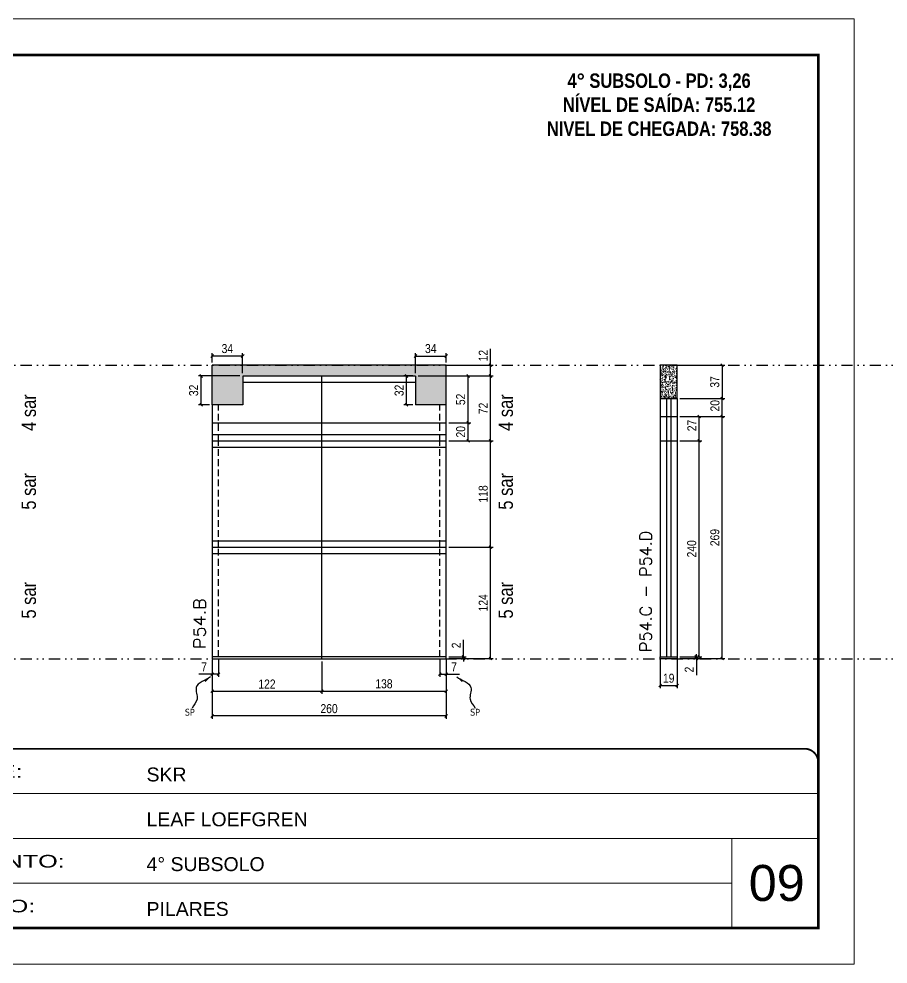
# Model space of a CAD drawing. Header units: millimetres. Extents: x 13777 to 27878, y -21631 to 6985.
# Drawn here: x 14970 to 15936, y 3638 to 4688 of the extents above; entities that cross this region are included whole.
import ezdxf

# ---------------------------------------------------------------- set-up
doc = ezdxf.new("R2010")
doc.units = ezdxf.units.MM
for name, pattern in [('CONTINUO', [0]), ('DASHED', [0.75, 0.5, -0.25]), ('DIVIDE2', [0.625, 0.25, -0.125, 0, -0.125, 0, -0.125]), ('HIDDEN', [0.375, 0.25, -0.125])]:
    doc.linetypes.add(name, pattern=pattern)
for name, color, linetype, lineweight in [('CARIMBO', 255, 'Continuous', 9), ('Folhas', 255, 'Continuous', 9), ('SARRAFO DE PRESSAO', 251, 'DASHED', 9), ('Texto Seção', 7, 'Continuous', 15)]:
    doc.layers.add(name, color=color, linetype=linetype, lineweight=lineweight)
for name, color, linetype in [('COTA', 241, 'Continuous'), ('NOMENCLATURA', 7, 'Continuous'), ('Nível', 160, 'Continuous'), ('Painéis', 200, 'Continuous'), ('SARR_2.2x7', 40, 'Continuous'), ('Sarrafo de Pressão', 42, 'HIDDEN'), ('texto', 7, 'Continuous')]:
    doc.layers.add(name, color=color, linetype=linetype)
doc.styles.add('ARIAL', font='arial.ttf')
doc.styles.add('ARIAL_NARROW', font='ARIALN.TTF', dxfattribs={"height": 0.2})
doc.styles.add('COTA TECNICA', font='techl___.ttf', dxfattribs={"height": 10})
doc.styles.add('COTA TECNICA-50', font='techl___.ttf', dxfattribs={"height": 10})
doc.styles.add('REGUA-120', font='ROMANS.shx', dxfattribs={"height": 15})
doc.styles.add('ROMANC', font='techb___.ttf', dxfattribs={"height": 2.5})
doc.styles.get("Standard").update_dxf_attribs({"font": 'arial.ttf'})
doc.styles.add('Tecnologia', font='')
doc.styles.get('Tecnologia').set_extended_font_data('Forgotten Futurist')
doc.dimstyles.new('COTA PAINEL-50', dxfattribs={"dimtxt": 10, "dimasz": 3, "dimexe": 3, "dimexo": 3, "dimgap": 3, "dimtad": 1, "dimdec": 1, "dimzin": 12, "dimdsep": 46, "dimtxsty": 'COTA TECNICA-50', "dimblk1": 'OBLIQUE', "dimblk2": 'OBLIQUE', "dimsah": 1, "dimcen": 0.9, "dimclrd": 4, "dimclre": 4, "dimclrt": 240, "dimadec": 1, "dimazin": 3, "dimtfac": 1, "dimtdec": 1, "dimtmove": 0, "dimatfit": 3, "dimfxl": 1, "dimtolj": 1, "dimtzin": 12, "dimarcsym": 0})
doc.dimstyles.new('PAINEL', dxfattribs={"dimtxt": 10, "dimasz": 3, "dimexe": 3, "dimexo": 3, "dimgap": 3, "dimtad": 1, "dimdec": 1, "dimzin": 12, "dimdsep": 46, "dimtxsty": 'COTA TECNICA', "dimblk1": 'OBLIQUE', "dimblk2": 'OBLIQUE', "dimsah": 1, "dimcen": 0.9, "dimclrd": 4, "dimclre": 4, "dimclrt": 240, "dimadec": 1, "dimazin": 3, "dimtfac": 1, "dimtdec": 1, "dimtmove": 0, "dimatfit": 3, "dimfxl": 1, "dimtolj": 1, "dimtzin": 12, "dimarcsym": 0})
doc.dimstyles.get("Standard").update_dxf_attribs({"dimtxt": 0.18, "dimasz": 0.18, "dimexe": 0.18, "dimexo": 0.0625, "dimgap": 0.09, "dimtad": 0, "dimtih": 1, "dimtoh": 1, "dimdec": 4, "dimzin": 0, "dimdsep": 46, "dimtxsty": 'Standard', "dimcen": 0.09, "dimadec": 0, "dimazin": 0, "dimtfac": 1, "dimtdec": 4, "dimtofl": 0, "dimtmove": 0, "dimatfit": 3, "dimfxl": 1, "dimtolj": 1, "dimtzin": 0, "dimarcsym": 0})

# ---------------------------------------------------------------- blocks, each defined once
blk = doc.blocks.new('9999999999')
at = {"color": 30, "linetype": 'CONTINUO'}
for p, q in [((98564.6, 34230.2), (98564.6, 34429.4)), ((98564.6, 34379.6), (99584, 34379.6)), ((98564.6, 34329.8), (99488, 34329.8)), ((99584, 34329.8), (99488, 34329.8)), ((99488, 34329.8), (99488, 34230.2)), ((98564.6, 34280), (99488, 34280))]:
    blk.add_line(p, q, dxfattribs=at)
at = {"color": 30, "linetype": 'CONTINUO', "const_width": 2}
blk.add_lwpolyline([(99584, 34230.2), (99584, 34414.4, 0.414214), (99569, 34429.4), (98229, 34429.4, 0.414214), (98214, 34414.4), (98214, 34245.2, 0.414214), (98229, 34230.2), (99584, 34230.2)], format="xyb", dxfattribs=at)
at = {"layer": 'Folhas'}
blk.add_lwpolyline([(98139, 34190.2), (99624, 34190.2), (99624, 35240.2), (98139, 35240.2)], close=True, dxfattribs=at)
at = {"layer": 'Folhas', "color": 30, "const_width": 3}
blk.add_lwpolyline([(98214, 34230.2), (99584, 34230.2), (99584, 35200.2), (98214, 35200.2)], close=True, dxfattribs=at)
at = {"color": 7, "linetype": 'Continuous', "ltscale": 5, "style": 'ARIAL'}
for s, height, p in [('SKR', 15.48, (98837.7, 34393.1)), ('LEAF LOEFGREN', 15.483, (98837.7, 34343.3)), ('4° SUBSOLO', 15.48, (98837.7, 34293.5)), ('NOVA SISTEMAS CONSTRUTIVOS', 11.059, (98263.2, 34267.2)), ('PILARES', 15.48, (98837.7, 34243.7))]:
    blk.add_text(s, height=height, dxfattribs=at).set_placement(p)
at = {"layer": 'Folhas', "color": 7, "style": 'Tecnologia', "width": 1.5}
for s, p in [('CLIENTE:', (98573.7, 34397.2)), ('OBRA:', (98573.7, 34347.3)), ('PAVIMENTO:', (98573.7, 34297.5)), ('PROJETO:', (98573.7, 34247.7))]:
    blk.add_text(s, height=14, dxfattribs=at).set_placement(p)
blk = doc.blocks.new('_Oblique')
at = {"color": 0, "linetype": 'ByBlock', "lineweight": -2}
blk.add_line((-0.5, -0.5), (0.5, 0.5), dxfattribs=at)
blk = doc.blocks.new('*D150')
at = {"layer": 'COTA', "color": 4, "lineweight": -2, "transparency": 16777216}
for p, q in [((15185, 3975.9), (15185, 3910.2)), ((15445, 3975.9), (15445, 3910.2)), ((15445, 3913.2), (15185, 3913.2))]:
    blk.add_line(p, q, dxfattribs=at)
at = {"layer": 'Defpoints', "color": 0, "transparency": 16777216}
for p in [(15185, 3978.9), (15445, 3978.9), (15185, 3913.2)]:
    blk.add_point(p, dxfattribs=at)
at = {"layer": 'COTA', "color": 4, "lineweight": -2, "transparency": 16777216, "xscale": 3, "yscale": 3, "zscale": 3, "rotation": 180}
blk.add_blockref('_Oblique', (15185, 3913.2), dxfattribs=at)
at = {"layer": 'COTA', "color": 4, "lineweight": -2, "transparency": 16777216, "xscale": 3, "yscale": 3, "zscale": 3}
blk.add_blockref('_Oblique', (15445, 3913.2), dxfattribs=at)
at = {"layer": 'COTA', "color": 240, "transparency": 16777216, "insert": (15315, 3921.3), "char_height": 10, "attachment_point": 5, "style": 'COTA TECNICA'}
blk.add_mtext('\\A1;260', dxfattribs=at)
blk = doc.blocks.new('*D151')
at = {"layer": 'COTA', "color": 4, "lineweight": -2, "transparency": 16777216}
for p, q in [((15438, 3975.9), (15438, 3956.6)), ((15445, 3973.9), (15445, 3956.6)), ((15438, 3959.6), (15445, 3959.6)), ((15445, 3959.6), (15459.8, 3959.6))]:
    blk.add_line(p, q, dxfattribs=at)
at = {"layer": 'Defpoints', "color": 0, "transparency": 16777216}
for p in [(15438, 3978.9), (15445, 3976.9), (15445, 3959.6)]:
    blk.add_point(p, dxfattribs=at)
at = {"layer": 'COTA', "color": 4, "lineweight": -2, "transparency": 16777216, "xscale": 3, "yscale": 3, "zscale": 3, "rotation": 180}
blk.add_blockref('_Oblique', (15438, 3959.6), dxfattribs=at)
at = {"layer": 'COTA', "color": 4, "lineweight": -2, "transparency": 16777216, "xscale": 3, "yscale": 3, "zscale": 3}
blk.add_blockref('_Oblique', (15445, 3959.6), dxfattribs=at)
at = {"layer": 'COTA', "color": 240, "transparency": 16777216, "insert": (15453.9, 3967.7), "char_height": 10, "attachment_point": 5, "style": 'COTA TECNICA-50'}
blk.add_mtext('\\A1;7', dxfattribs=at)
blk = doc.blocks.new('*D152')
at = {"layer": 'COTA', "color": 4, "lineweight": -2, "transparency": 16777216}
for p, q in [((15185, 3973.9), (15185, 3956.6)), ((15192, 3975.9), (15192, 3956.6)), ((15185, 3959.6), (15170.3, 3959.6)), ((15192, 3959.6), (15185, 3959.6))]:
    blk.add_line(p, q, dxfattribs=at)
at = {"layer": 'Defpoints', "color": 0, "transparency": 16777216}
for p in [(15185, 3976.9), (15192, 3978.9), (15185, 3959.6)]:
    blk.add_point(p, dxfattribs=at)
at = {"layer": 'COTA', "color": 4, "lineweight": -2, "transparency": 16777216, "xscale": 3, "yscale": 3, "zscale": 3, "rotation": 180}
blk.add_blockref('_Oblique', (15185, 3959.6), dxfattribs=at)
at = {"layer": 'COTA', "color": 4, "lineweight": -2, "transparency": 16777216, "xscale": 3, "yscale": 3, "zscale": 3}
blk.add_blockref('_Oblique', (15192, 3959.6), dxfattribs=at)
at = {"layer": 'COTA', "color": 240, "transparency": 16777216, "insert": (15176.2, 3967.7), "char_height": 10, "attachment_point": 5, "style": 'COTA TECNICA-50'}
blk.add_mtext('\\A1;7', dxfattribs=at)
blk = doc.blocks.new('*D153')
at = {"layer": 'COTA', "color": 4, "lineweight": -2, "transparency": 16777216}
for p, q in [((15464.3, 3978.9), (15464.3, 3997.7)), ((15448, 3978.9), (15467.3, 3978.9)), ((15448, 3976.9), (15467.3, 3976.9)), ((15464.3, 3976.9), (15464.3, 3978.9)), ((15464.3, 3976.9), (15464.3, 3973.9))]:
    blk.add_line(p, q, dxfattribs=at)
at = {"layer": 'Defpoints', "color": 0, "transparency": 16777216}
for p in [(15445, 3978.9), (15445, 3976.9), (15464.3, 3976.9)]:
    blk.add_point(p, dxfattribs=at)
at = {"layer": 'COTA', "color": 4, "lineweight": -2, "transparency": 16777216, "xscale": 3, "yscale": 3, "zscale": 3}
for p, rotation in [((15464.3, 3978.9), 270), ((15464.3, 3976.9), 90)]:
    blk.add_blockref('_Oblique', p, dxfattribs=dict(at, rotation=rotation))
at = {"layer": 'COTA', "color": 240, "transparency": 16777216, "insert": (15456.3, 3991.6), "char_height": 10, "attachment_point": 5, "rotation": 90, "style": 'COTA TECNICA-50'}
blk.add_mtext('\\A1;2', dxfattribs=at)
blk = doc.blocks.new('*D157')
at = {"layer": 'COTA', "color": 4, "lineweight": -2, "transparency": 16777216}
for p, q in [((15494.4, 4302.9), (15494.4, 4321.2)), ((15448, 4302.9), (15497.4, 4302.9)), ((15494.4, 4290.9), (15494.4, 4302.9)), ((15414, 4290.9), (15497.4, 4290.9))]:
    blk.add_line(p, q, dxfattribs=at)
at = {"layer": 'Defpoints', "color": 0, "transparency": 16777216}
for p in [(15445, 4302.9), (15494.4, 4302.9), (15411, 4290.9)]:
    blk.add_point(p, dxfattribs=at)
at = {"layer": 'COTA', "color": 4, "lineweight": -2, "transparency": 16777216, "xscale": 3, "yscale": 3, "zscale": 3}
for p, rotation in [((15494.4, 4302.9), 90), ((15494.4, 4290.9), 270)]:
    blk.add_blockref('_Oblique', p, dxfattribs=dict(at, rotation=rotation))
at = {"layer": 'COTA', "color": 240, "transparency": 16777216, "insert": (15486.3, 4313.5), "char_height": 10, "attachment_point": 5, "rotation": 90, "style": 'COTA TECNICA-50'}
blk.add_mtext('\\A1;12', dxfattribs=at)
blk = doc.blocks.new('*D154')
at = {"layer": 'COTA', "color": 4, "lineweight": -2, "transparency": 16777216}
for p, q in [((15448, 4218.9), (15497.4, 4218.9)), ((15494.4, 4100.9), (15494.4, 4218.9)), ((15448, 4100.9), (15497.4, 4100.9))]:
    blk.add_line(p, q, dxfattribs=at)
at = {"layer": 'Defpoints', "color": 0, "transparency": 16777216}
for p in [(15445, 4218.9), (15494.4, 4218.9), (15445, 4100.9)]:
    blk.add_point(p, dxfattribs=at)
at = {"layer": 'COTA', "color": 4, "lineweight": -2, "transparency": 16777216, "xscale": 3, "yscale": 3, "zscale": 3}
for p, rotation in [((15494.4, 4218.9), 90), ((15494.4, 4100.9), 270)]:
    blk.add_blockref('_Oblique', p, dxfattribs=dict(at, rotation=rotation))
at = {"layer": 'COTA', "color": 240, "transparency": 16777216, "insert": (15486.3, 4159.9), "char_height": 10, "attachment_point": 5, "rotation": 90, "style": 'COTA TECNICA-50'}
blk.add_mtext('\\A1;118', dxfattribs=at)
blk = doc.blocks.new('*D155')
at = {"layer": 'COTA', "color": 4, "lineweight": -2, "transparency": 16777216}
for p, q in [((15414, 4290.9), (15497.4, 4290.9)), ((15494.4, 4218.9), (15494.4, 4290.9)), ((15448, 4218.9), (15497.4, 4218.9))]:
    blk.add_line(p, q, dxfattribs=at)
at = {"layer": 'Defpoints', "color": 0, "transparency": 16777216}
for p in [(15411, 4290.9), (15494.4, 4290.9), (15445, 4218.9)]:
    blk.add_point(p, dxfattribs=at)
at = {"layer": 'COTA', "color": 4, "lineweight": -2, "transparency": 16777216, "xscale": 3, "yscale": 3, "zscale": 3}
for p, rotation in [((15494.4, 4290.9), 90), ((15494.4, 4218.9), 270)]:
    blk.add_blockref('_Oblique', p, dxfattribs=dict(at, rotation=rotation))
at = {"layer": 'COTA', "color": 240, "transparency": 16777216, "insert": (15486.3, 4254.9), "char_height": 10, "attachment_point": 5, "rotation": 90, "style": 'COTA TECNICA-50'}
blk.add_mtext('\\A1;72', dxfattribs=at)
blk = doc.blocks.new('*D158')
at = {"layer": 'COTA', "color": 4, "linetype": 'ByBlock', "lineweight": -2, "transparency": 16777216}
for p, q in [((15448, 4100.9), (15497.4, 4100.9)), ((15494.4, 3976.9), (15494.4, 4100.9)), ((15448, 3976.9), (15497.4, 3976.9))]:
    blk.add_line(p, q, dxfattribs=at)
at = {"layer": 'Defpoints', "color": 0, "linetype": 'ByBlock', "transparency": 16777216}
for p in [(15445, 4100.9), (15494.4, 4100.9), (15445, 3976.9)]:
    blk.add_point(p, dxfattribs=at)
at = {"layer": 'COTA', "color": 4, "linetype": 'ByBlock', "lineweight": -2, "transparency": 16777216, "xscale": 3, "yscale": 3, "zscale": 3}
for p, rotation in [((15494.4, 4100.9), 90), ((15494.4, 3976.9), 270)]:
    blk.add_blockref('_Oblique', p, dxfattribs=dict(at, rotation=rotation))
at = {"layer": 'COTA', "color": 240, "linetype": 'ByBlock', "transparency": 16777216, "insert": (15486.3, 4038.9), "char_height": 10, "attachment_point": 5, "rotation": 90, "style": 'COTA TECNICA'}
blk.add_mtext('\\A1;124', dxfattribs=at)
blk = doc.blocks.new('*D159')
at = {"layer": 'COTA', "color": 4, "linetype": 'ByBlock', "lineweight": -2, "transparency": 16777216}
for p, q in [((15448, 4100.9), (15497.4, 4100.9)), ((15494.4, 3976.9), (15494.4, 4100.9)), ((15448, 3976.9), (15497.4, 3976.9))]:
    blk.add_line(p, q, dxfattribs=at)
at = {"layer": 'Defpoints', "color": 0, "linetype": 'ByBlock', "transparency": 16777216}
for p in [(15445, 4100.9), (15494.4, 4100.9), (15445, 3976.9)]:
    blk.add_point(p, dxfattribs=at)
at = {"layer": 'COTA', "color": 4, "linetype": 'ByBlock', "lineweight": -2, "transparency": 16777216, "xscale": 3, "yscale": 3, "zscale": 3}
for p, rotation in [((15494.4, 4100.9), 90), ((15494.4, 3976.9), 270)]:
    blk.add_blockref('_Oblique', p, dxfattribs=dict(at, rotation=rotation))
at = {"layer": 'COTA', "color": 240, "linetype": 'ByBlock', "transparency": 16777216, "insert": (15486.3, 4038.9), "char_height": 10, "attachment_point": 5, "rotation": 90, "style": 'COTA TECNICA'}
blk.add_mtext('\\A1;124', dxfattribs=at)
blk = doc.blocks.new('*D156')
at = {"layer": 'COTA', "color": 4, "lineweight": -2, "transparency": 16777216}
for p, q in [((15307, 3973.9), (15307, 3937.7)), ((15445, 3973.9), (15445, 3937.7)), ((15307, 3940.7), (15445, 3940.7))]:
    blk.add_line(p, q, dxfattribs=at)
at = {"layer": 'Defpoints', "color": 0, "transparency": 16777216}
for p in [(15307, 3976.9), (15445, 3976.9), (15445, 3940.7)]:
    blk.add_point(p, dxfattribs=at)
at = {"layer": 'COTA', "color": 4, "lineweight": -2, "transparency": 16777216, "xscale": 3, "yscale": 3, "zscale": 3, "rotation": 180}
blk.add_blockref('_Oblique', (15307, 3940.7), dxfattribs=at)
at = {"layer": 'COTA', "color": 4, "lineweight": -2, "transparency": 16777216, "xscale": 3, "yscale": 3, "zscale": 3}
blk.add_blockref('_Oblique', (15445, 3940.7), dxfattribs=at)
at = {"layer": 'COTA', "color": 240, "transparency": 16777216, "insert": (15376, 3948.9), "char_height": 10, "attachment_point": 5, "style": 'COTA TECNICA'}
blk.add_mtext('\\A1;138', dxfattribs=at)
blk = doc.blocks.new('*D160')
at = {"layer": 'COTA', "color": 4, "lineweight": -2, "transparency": 16777216}
for p, q in [((15185, 3973.9), (15185, 3937.7)), ((15307, 3973.9), (15307, 3937.7)), ((15185, 3940.7), (15307, 3940.7))]:
    blk.add_line(p, q, dxfattribs=at)
at = {"layer": 'Defpoints', "color": 0, "transparency": 16777216}
for p in [(15185, 3976.9), (15307, 3976.9), (15307, 3940.7)]:
    blk.add_point(p, dxfattribs=at)
at = {"layer": 'COTA', "color": 4, "lineweight": -2, "transparency": 16777216, "xscale": 3, "yscale": 3, "zscale": 3, "rotation": 180}
blk.add_blockref('_Oblique', (15185, 3940.7), dxfattribs=at)
at = {"layer": 'COTA', "color": 4, "lineweight": -2, "transparency": 16777216, "xscale": 3, "yscale": 3, "zscale": 3}
blk.add_blockref('_Oblique', (15307, 3940.7), dxfattribs=at)
at = {"layer": 'COTA', "color": 240, "transparency": 16777216, "insert": (15246, 3948.7), "char_height": 10, "attachment_point": 5, "style": 'COTA TECNICA'}
blk.add_mtext('\\A1;122', dxfattribs=at)
blk = doc.blocks.new('*D161')
at = {"layer": 'COTA', "color": 4, "lineweight": -2, "transparency": 16777216}
for p, q in [((15185, 4305.9), (15185, 4316.1)), ((15219, 4293.9), (15219, 4316.1)), ((15219, 4313.1), (15185, 4313.1))]:
    blk.add_line(p, q, dxfattribs=at)
at = {"layer": 'Defpoints', "color": 0, "transparency": 16777216}
for p in [(15185, 4313.1), (15185, 4302.9), (15219, 4290.9)]:
    blk.add_point(p, dxfattribs=at)
at = {"layer": 'COTA', "color": 4, "lineweight": -2, "transparency": 16777216, "xscale": 3, "yscale": 3, "zscale": 3, "rotation": 180}
blk.add_blockref('_Oblique', (15185, 4313.1), dxfattribs=at)
at = {"layer": 'COTA', "color": 4, "lineweight": -2, "transparency": 16777216, "xscale": 3, "yscale": 3, "zscale": 3}
blk.add_blockref('_Oblique', (15219, 4313.1), dxfattribs=at)
at = {"layer": 'COTA', "color": 240, "transparency": 16777216, "insert": (15202, 4321.3), "char_height": 10, "attachment_point": 5, "style": 'COTA TECNICA'}
blk.add_mtext('\\A1;34', dxfattribs=at)
blk = doc.blocks.new('*D162')
at = {"layer": 'COTA', "color": 4, "lineweight": -2, "transparency": 16777216}
for p, q in [((15411, 4293.9), (15411, 4316.1)), ((15445, 4305.9), (15445, 4316.1)), ((15411, 4313.1), (15445, 4313.1))]:
    blk.add_line(p, q, dxfattribs=at)
at = {"layer": 'Defpoints', "color": 0, "transparency": 16777216}
for p in [(15445, 4313.1), (15445, 4302.9), (15411, 4290.9)]:
    blk.add_point(p, dxfattribs=at)
at = {"layer": 'COTA', "color": 4, "lineweight": -2, "transparency": 16777216, "xscale": 3, "yscale": 3, "zscale": 3, "rotation": 180}
blk.add_blockref('_Oblique', (15411, 4313.1), dxfattribs=at)
at = {"layer": 'COTA', "color": 4, "lineweight": -2, "transparency": 16777216, "xscale": 3, "yscale": 3, "zscale": 3}
blk.add_blockref('_Oblique', (15445, 4313.1), dxfattribs=at)
at = {"layer": 'COTA', "color": 240, "transparency": 16777216, "insert": (15428, 4321.3), "char_height": 10, "attachment_point": 5, "style": 'COTA TECNICA'}
blk.add_mtext('\\A1;34', dxfattribs=at)
blk = doc.blocks.new('*D163')
at = {"layer": 'COTA', "color": 4, "lineweight": -2, "transparency": 16777216}
for p, q in [((15216, 4290.9), (15169.9, 4290.9)), ((15172.9, 4258.9), (15172.9, 4290.9)), ((15182, 4258.9), (15169.9, 4258.9))]:
    blk.add_line(p, q, dxfattribs=at)
at = {"layer": 'Defpoints', "color": 0, "transparency": 16777216}
for p in [(15172.9, 4290.9), (15219, 4290.9), (15185, 4258.9)]:
    blk.add_point(p, dxfattribs=at)
at = {"layer": 'COTA', "color": 4, "lineweight": -2, "transparency": 16777216, "xscale": 3, "yscale": 3, "zscale": 3}
for p, rotation in [((15172.9, 4290.9), 90), ((15172.9, 4258.9), 270)]:
    blk.add_blockref('_Oblique', p, dxfattribs=dict(at, rotation=rotation))
at = {"layer": 'COTA', "color": 240, "transparency": 16777216, "insert": (15164.6, 4274.9), "char_height": 10, "attachment_point": 5, "rotation": 90, "style": 'COTA TECNICA'}
blk.add_mtext('\\A1;32', dxfattribs=at)
blk = doc.blocks.new('*D164')
at = {"layer": 'COTA', "color": 4, "lineweight": -2, "transparency": 16777216}
for p, q in [((15408, 4290.9), (15398.1, 4290.9)), ((15401.1, 4258.9), (15401.1, 4290.9)), ((15408, 4258.9), (15398.1, 4258.9))]:
    blk.add_line(p, q, dxfattribs=at)
at = {"layer": 'Defpoints', "color": 0, "transparency": 16777216}
for p in [(15401.1, 4290.9), (15411, 4290.9), (15411, 4258.9)]:
    blk.add_point(p, dxfattribs=at)
at = {"layer": 'COTA', "color": 4, "lineweight": -2, "transparency": 16777216, "xscale": 3, "yscale": 3, "zscale": 3}
for p, rotation in [((15401.1, 4290.9), 90), ((15401.1, 4258.9), 270)]:
    blk.add_blockref('_Oblique', p, dxfattribs=dict(at, rotation=rotation))
at = {"layer": 'COTA', "color": 240, "transparency": 16777216, "insert": (15392.9, 4274.9), "char_height": 10, "attachment_point": 5, "rotation": 90, "style": 'COTA TECNICA'}
blk.add_mtext('\\A1;32', dxfattribs=at)
blk = doc.blocks.new('*D165')
at = {"layer": 'COTA', "color": 4, "lineweight": -2, "transparency": 16777216}
for p, q in [((15448, 4238.9), (15472.5, 4238.9)), ((15469.5, 4218.9), (15469.5, 4238.9)), ((15448, 4218.9), (15472.5, 4218.9))]:
    blk.add_line(p, q, dxfattribs=at)
at = {"layer": 'Defpoints', "color": 0, "transparency": 16777216}
for p in [(15445, 4238.9), (15469.5, 4238.9), (15445, 4218.9)]:
    blk.add_point(p, dxfattribs=at)
at = {"layer": 'COTA', "color": 4, "lineweight": -2, "transparency": 16777216, "xscale": 3, "yscale": 3, "zscale": 3}
for p, rotation in [((15469.5, 4238.9), 90), ((15469.5, 4218.9), 270)]:
    blk.add_blockref('_Oblique', p, dxfattribs=dict(at, rotation=rotation))
at = {"layer": 'COTA', "color": 240, "transparency": 16777216, "insert": (15461.3, 4228.9), "char_height": 10, "attachment_point": 5, "rotation": 90, "style": 'COTA TECNICA'}
blk.add_mtext('\\A1;20', dxfattribs=at)
blk = doc.blocks.new('*D166')
at = {"layer": 'COTA', "color": 4, "lineweight": -2, "transparency": 16777216}
for p, q in [((15414, 4290.9), (15472.5, 4290.9)), ((15469.5, 4238.9), (15469.5, 4290.9)), ((15448, 4238.9), (15472.5, 4238.9))]:
    blk.add_line(p, q, dxfattribs=at)
at = {"layer": 'Defpoints', "color": 0, "transparency": 16777216}
for p in [(15411, 4290.9), (15469.5, 4290.9), (15445, 4238.9)]:
    blk.add_point(p, dxfattribs=at)
at = {"layer": 'COTA', "color": 4, "lineweight": -2, "transparency": 16777216, "xscale": 3, "yscale": 3, "zscale": 3}
for p, rotation in [((15469.5, 4290.9), 90), ((15469.5, 4238.9), 270)]:
    blk.add_blockref('_Oblique', p, dxfattribs=dict(at, rotation=rotation))
at = {"layer": 'COTA', "color": 240, "transparency": 16777216, "insert": (15461.3, 4264.9), "char_height": 10, "attachment_point": 5, "rotation": 90, "style": 'COTA TECNICA'}
blk.add_mtext('\\A1;52', dxfattribs=at)
blk = doc.blocks.new('*D167')
at = {"layer": 'COTA', "color": 4, "lineweight": -2, "transparency": 16777216}
for p, q in [((15682.9, 3975.9), (15682.9, 3944)), ((15701.9, 3975.9), (15701.9, 3944)), ((15682.9, 3947), (15701.9, 3947))]:
    blk.add_line(p, q, dxfattribs=at)
at = {"layer": 'Defpoints', "color": 0, "transparency": 16777216}
for p in [(15682.9, 3978.9), (15701.9, 3978.9), (15701.9, 3947)]:
    blk.add_point(p, dxfattribs=at)
at = {"layer": 'COTA', "color": 4, "lineweight": -2, "transparency": 16777216, "xscale": 3, "yscale": 3, "zscale": 3, "rotation": 180}
blk.add_blockref('_Oblique', (15682.9, 3947), dxfattribs=at)
at = {"layer": 'COTA', "color": 4, "lineweight": -2, "transparency": 16777216, "xscale": 3, "yscale": 3, "zscale": 3}
blk.add_blockref('_Oblique', (15701.9, 3947), dxfattribs=at)
at = {"layer": 'COTA', "color": 240, "transparency": 16777216, "insert": (15692.4, 3955.1), "char_height": 10, "attachment_point": 5, "style": 'COTA TECNICA'}
blk.add_mtext('\\A1;19', dxfattribs=at)
blk = doc.blocks.new('*D168')
at = {"layer": 'COTA', "color": 4, "lineweight": -2, "transparency": 16777216}
for p, q in [((15723.1, 3978.9), (15723.1, 3981.9)), ((15704.9, 3978.9), (15726.1, 3978.9)), ((15704.9, 3976.9), (15726.1, 3976.9)), ((15723.1, 3978.9), (15723.1, 3976.9)), ((15723.1, 3976.9), (15723.1, 3958.7))]:
    blk.add_line(p, q, dxfattribs=at)
at = {"layer": 'Defpoints', "color": 0, "transparency": 16777216}
for p in [(15701.9, 3978.9), (15701.9, 3976.9), (15723.1, 3978.9)]:
    blk.add_point(p, dxfattribs=at)
at = {"layer": 'COTA', "color": 4, "lineweight": -2, "transparency": 16777216, "xscale": 3, "yscale": 3, "zscale": 3}
for p, rotation in [((15723.1, 3978.9), 270), ((15723.1, 3976.9), 90)]:
    blk.add_blockref('_Oblique', p, dxfattribs=dict(at, rotation=rotation))
at = {"layer": 'COTA', "color": 240, "transparency": 16777216, "insert": (15715.1, 3964.8), "char_height": 10, "attachment_point": 5, "rotation": 90, "style": 'COTA TECNICA-50'}
blk.add_mtext('\\A1;2', dxfattribs=at)
blk = doc.blocks.new('*D173')
at = {"layer": 'COTA', "color": 4, "linetype": 'ByBlock', "lineweight": -2, "transparency": 16777216}
for p, q in [((15704.9, 4302.9), (15754.9, 4302.9)), ((15751.9, 4302.9), (15751.9, 4265.8)), ((15704.9, 4265.8), (15754.9, 4265.8))]:
    blk.add_line(p, q, dxfattribs=at)
at = {"layer": 'Defpoints', "color": 0, "linetype": 'ByBlock', "transparency": 16777216}
for p in [(15701.9, 4302.9), (15701.9, 4265.8), (15751.9, 4265.8)]:
    blk.add_point(p, dxfattribs=at)
at = {"layer": 'COTA', "color": 4, "linetype": 'ByBlock', "lineweight": -2, "transparency": 16777216, "xscale": 3, "yscale": 3, "zscale": 3}
for p, rotation in [((15751.9, 4302.9), 90), ((15751.9, 4265.8), 270)]:
    blk.add_blockref('_Oblique', p, dxfattribs=dict(at, rotation=rotation))
at = {"layer": 'COTA', "color": 240, "linetype": 'ByBlock', "transparency": 16777216, "insert": (15743.6, 4284.3), "char_height": 10, "attachment_point": 5, "rotation": 90, "style": 'COTA TECNICA'}
blk.add_mtext('\\A1;37', dxfattribs=at)
blk = doc.blocks.new('*D169')
at = {"layer": 'COTA', "color": 4, "lineweight": -2, "transparency": 16777216}
for p, q in [((15704.9, 4245.9), (15754.9, 4245.9)), ((15751.9, 3976.9), (15751.9, 4245.9)), ((15704.9, 3976.9), (15754.9, 3976.9))]:
    blk.add_line(p, q, dxfattribs=at)
at = {"layer": 'Defpoints', "color": 0, "transparency": 16777216}
for p in [(15701.9, 4245.9), (15751.9, 4245.9), (15701.9, 3976.9)]:
    blk.add_point(p, dxfattribs=at)
at = {"layer": 'COTA', "color": 4, "lineweight": -2, "transparency": 16777216, "xscale": 3, "yscale": 3, "zscale": 3}
for p, rotation in [((15751.9, 4245.9), 90), ((15751.9, 3976.9), 270)]:
    blk.add_blockref('_Oblique', p, dxfattribs=dict(at, rotation=rotation))
at = {"layer": 'COTA', "color": 240, "transparency": 16777216, "insert": (15743.7, 4111.4), "char_height": 10, "attachment_point": 5, "rotation": 90, "style": 'COTA TECNICA-50'}
blk.add_mtext('\\A1;269', dxfattribs=at)
blk = doc.blocks.new('*D171')
at = {"layer": 'COTA', "color": 4, "lineweight": -2, "transparency": 16777216}
for p, q in [((15704.9, 4218.9), (15729.1, 4218.9)), ((15726.1, 3978.9), (15726.1, 4218.9)), ((15704.9, 3978.9), (15729.1, 3978.9))]:
    blk.add_line(p, q, dxfattribs=at)
at = {"layer": 'Defpoints', "color": 0, "transparency": 16777216}
for p in [(15701.9, 4218.9), (15726.1, 4218.9), (15701.9, 3978.9)]:
    blk.add_point(p, dxfattribs=at)
at = {"layer": 'COTA', "color": 4, "lineweight": -2, "transparency": 16777216, "xscale": 3, "yscale": 3, "zscale": 3}
for p, rotation in [((15726.1, 4218.9), 90), ((15726.1, 3978.9), 270)]:
    blk.add_blockref('_Oblique', p, dxfattribs=dict(at, rotation=rotation))
at = {"layer": 'COTA', "color": 240, "transparency": 16777216, "insert": (15718, 4098.9), "char_height": 10, "attachment_point": 5, "rotation": 90, "style": 'COTA TECNICA'}
blk.add_mtext('\\A1;240', dxfattribs=at)
blk = doc.blocks.new('*D172')
at = {"layer": 'COTA', "color": 4, "lineweight": -2, "transparency": 16777216}
for p, q in [((15704.9, 4245.9), (15729.1, 4245.9)), ((15726.1, 4218.9), (15726.1, 4245.9)), ((15704.9, 4218.9), (15729.1, 4218.9))]:
    blk.add_line(p, q, dxfattribs=at)
at = {"layer": 'Defpoints', "color": 0, "transparency": 16777216}
for p in [(15701.9, 4245.9), (15726.1, 4245.9), (15701.9, 4218.9)]:
    blk.add_point(p, dxfattribs=at)
at = {"layer": 'COTA', "color": 4, "lineweight": -2, "transparency": 16777216, "xscale": 3, "yscale": 3, "zscale": 3}
for p, rotation in [((15726.1, 4245.9), 90), ((15726.1, 4218.9), 270)]:
    blk.add_blockref('_Oblique', p, dxfattribs=dict(at, rotation=rotation))
at = {"layer": 'COTA', "color": 240, "transparency": 16777216, "insert": (15718.1, 4235.9), "char_height": 10, "attachment_point": 5, "rotation": 90, "style": 'COTA TECNICA'}
blk.add_mtext('\\A1;27', dxfattribs=at)
blk = doc.blocks.new('*D170')
at = {"layer": 'COTA', "color": 4, "lineweight": -2, "transparency": 16777216}
for p, q in [((15704.9, 4265.8), (15754.9, 4265.8)), ((15751.9, 4245.9), (15751.9, 4265.8)), ((15704.9, 4245.9), (15754.9, 4245.9))]:
    blk.add_line(p, q, dxfattribs=at)
at = {"layer": 'Defpoints', "color": 0, "transparency": 16777216}
for p in [(15701.9, 4265.8), (15751.9, 4265.8), (15701.9, 4245.9)]:
    blk.add_point(p, dxfattribs=at)
at = {"layer": 'COTA', "color": 4, "lineweight": -2, "transparency": 16777216, "xscale": 3, "yscale": 3, "zscale": 3}
for p, rotation in [((15751.9, 4265.8), 90), ((15751.9, 4245.9), 270)]:
    blk.add_blockref('_Oblique', p, dxfattribs=dict(at, rotation=rotation))
at = {"layer": 'COTA', "color": 240, "transparency": 16777216, "insert": (15743.8, 4257.8), "char_height": 10, "attachment_point": 5, "rotation": 90, "style": 'COTA TECNICA'}
blk.add_mtext('\\A1;20', dxfattribs=at)

msp = doc.modelspace()

# ---------------------------------------------------------------- hatches: boundary and pattern name
at = {"layer": 'COTA'}
h = msp.add_hatch(dxfattribs=at)
h.set_pattern_fill('AR-CONC', color=256, scale=0.03)
h.set_pattern_definition([(50, (40.0386, -10), (5.4655401, -0.4781726), [0.5715, -6.2865]), (355, (40.0386, -10), (-1.0573026, 5.7317054), [0.4572, -5.0292175]), (100.451445, (40.494, -10.04), (4.4082374, 5.2535326), [0.4857003, -5.3427073]), (46.1842, (40.0386, -8.476), (8.1323712, -1.2612698), [0.85725, -9.42975]), (96.63556, (40.716, -8.581), (7.122124, 7.4227837), [0.7285507, -8.0140682]), (351.18415, (40.039, -8.476), (7.122124, 7.4227837), [0.685799, -7.543792]), (21, (40.8006, -8.857), (4.5484317, -3.067956), [0.5715, -6.2865]), (326, (40.8006, -8.857), (1.8540609, 5.525639), [0.4572, -5.0292]), (71.451445, (41.1797, -9.1127), (6.4024926, 2.457683), [0.4857003, -5.3426981]), (37.5, (40.0386, -10), (0.0926581, 2.53665117), [0, -4.96824, 0, -5.1054, 0, -5.04825]), (7.5, (40.0386, -10), (2.00458988, 3.00541724), [0, -2.91084, 0, -4.85394, 0, -1.92405]), (327.5, (38.3394, -10), (4.06771786, -0.17186232), [0, -1.905, 0, -5.9436, 0, -7.8867]), (317.5, (37.5774, -10), (4.44387544, 0.7627947), [0, -2.4765, 0, -3.94716, 0, -5.6007])])
h.paths.add_polyline_path([(15445.03, 4302.86), (15185.03, 4302.86), (15185.03, 4258.86), (15219.03, 4258.86), (15219.03, 4290.86), (15411.03, 4290.86), (15411.03, 4258.86), (15445.03, 4258.86)])
h = msp.add_hatch(dxfattribs=at)
h.set_pattern_fill('AR-CONC', color=256, scale=0.03)
h.set_pattern_definition([(50, (0, -10), (5.4655401, -0.4781726), [0.5715, -6.2865]), (355, (0, -10), (-1.0573026, 5.7317054), [0.4572, -5.0292175]), (100.451445, (0.4555, -10.04), (4.4082374, 5.2535326), [0.4857003, -5.3427073]), (46.1842, (0, -8.476), (8.1323712, -1.2612698), [0.85725, -9.42975]), (96.63556, (0.678, -8.581), (7.122124, 7.4227837), [0.7285507, -8.0140682]), (351.18415, (0, -8.476), (7.122124, 7.4227837), [0.685799, -7.543792]), (21, (0.762, -8.857), (4.5484317, -3.067956), [0.5715, -6.2865]), (326, (0.762, -8.857), (1.8540609, 5.525639), [0.4572, -5.0292]), (71.451445, (1.141, -9.1127), (6.4024926, 2.457683), [0.4857003, -5.3426981]), (37.5, (0, -10), (0.0926581, 2.53665117), [0, -4.96824, 0, -5.1054, 0, -5.04825]), (7.5, (0, -10), (2.00458988, 3.00541724), [0, -2.91084, 0, -4.85394, 0, -1.92405]), (327.5, (-1.6993, -10), (4.06771786, -0.17186232), [0, -1.905, 0, -5.9436, 0, -7.8867]), (317.5, (-2.4613, -10), (4.44387544, 0.7627947), [0, -2.4765, 0, -3.94716, 0, -5.6007])])
h.paths.add_polyline_path([(15701.86, 4302.86), (15682.86, 4302.86), (15682.86, 4265.84), (15701.86, 4265.84)])

# ---------------------------------------------------------------- linework, layer by layer
at = {"layer": 'COTA', "linetype": 'ByBlock'}
for p, q in [((15445.03, 4302.86), (15185.03, 4302.86)), ((15185.03, 4258.86), (15185.03, 4302.86)), ((15445.03, 4258.86), (15445.03, 4302.86))]:
    msp.add_line(p, q, dxfattribs=at)
msp.add_lwpolyline([(15682.86, 4265.84), (15701.86, 4265.84), (15701.86, 4302.86), (15682.86, 4302.86)], close=True, dxfattribs=at)
at = {"layer": 'Nível', "color": 4, "linetype": 'DIVIDE2', "ltscale": 50}
for p, q in [((13777.11, 4302.86), (21531.15, 4302.86)), ((13777.11, 3976.86), (21531.15, 3976.86))]:
    msp.add_line(p, q, dxfattribs=at)
at = {"layer": 'Painéis'}
for p, q in [((15411.03, 4290.86), (15219.03, 4290.86)), ((15219.03, 4290.86), (15219.03, 4258.86)), ((15307.03, 3976.86), (15307.03, 4290.86)), ((15411.03, 4290.86), (15411.03, 4258.86)), ((15682.86, 4265.84), (15682.86, 3978.86)), ((15682.86, 4265.84), (15701.86, 4265.84)), ((15701.86, 4265.84), (15682.86, 4265.84)), ((15701.86, 4265.84), (15701.86, 3978.86)), ((15185.03, 4258.86), (15185.03, 3978.86)), ((15219.03, 4258.86), (15185.03, 4258.86)), ((15445.03, 4258.86), (15411.03, 4258.86)), ((15445.03, 3978.86), (15445.03, 4258.86)), ((15682.86, 4245.86), (15701.86, 4245.86)), ((15185.03, 4238.86), (15445.03, 4238.86)), ((15185.03, 4218.86), (15445.03, 4218.86)), ((15682.86, 4218.86), (15701.86, 4218.86)), ((15185.03, 4100.86), (15445.03, 4100.86)), ((15682.86, 3978.86), (15701.86, 3978.86)), ((15682.86, 3978.86), (15701.86, 3978.86)), ((15682.86, 3976.86), (15682.86, 3978.86)), ((15701.86, 3976.86), (15682.86, 3976.86)), ((15701.86, 3978.86), (15701.86, 3976.86))]:
    msp.add_line(p, q, dxfattribs=at)
msp.add_lwpolyline([(15445.03, 3978.86), (15185.03, 3978.86), (15185.03, 3976.86), (15445.03, 3976.86)], close=True, dxfattribs=at)
at = {"layer": 'SARR_2.2x7'}
for p, q in [((15219.03, 4283.86), (15411.03, 4283.86)), ((15689.86, 4265.84), (15689.86, 4245.86)), ((15694.86, 4265.84), (15694.86, 4245.86)), ((15689.86, 4245.86), (15689.86, 3978.86)), ((15694.86, 4245.86), (15694.86, 3978.86)), ((15185.03, 4225.86), (15445.03, 4225.86)), ((15185.03, 4211.86), (15445.03, 4211.86)), ((15185.03, 4107.86), (15445.03, 4107.86)), ((15185.03, 4093.86), (15445.03, 4093.86))]:
    msp.add_line(p, q, dxfattribs=at)
at = {"layer": 'Sarrafo de Pressão', "ltscale": 30}
for p, q in [((15192.03, 4218.86), (15192.03, 4258.86)), ((15438.03, 4218.86), (15438.03, 4258.86)), ((15192.03, 4100.86), (15192.03, 4218.86)), ((15438.03, 4100.86), (15438.03, 4218.86)), ((15192.03, 3978.86), (15192.03, 4100.86)), ((15438.03, 3978.86), (15438.03, 4100.86))]:
    msp.add_line(p, q, dxfattribs=at)

# ---------------------------------------------------------------- block references
at = {"layer": 'SARRAFO DE PRESSAO', "color": 6, "linetype": 'ByBlock'}
msp.add_blockref('9999999999', (-83725.51, -30552.63), dxfattribs=at)

# ---------------------------------------------------------------- texts
at = {"layer": 'CARIMBO', "style": 'ARIAL'}
msp.add_text('09', height=40, dxfattribs=at).set_placement((15781.33, 3707.72))
at = {"layer": 'NOMENCLATURA', "style": 'ARIAL_NARROW'}
for s, p in [('4 sar', (14989.32, 4229.88)), ('4 sar', (15519.28, 4229.88)), ('5 sar', (14989.32, 4142.38)), ('5 sar', (15519.28, 4142.38)), ('5 sar', (14989.32, 4021.38)), ('5 sar', (15519.28, 4021.38))]:
    msp.add_text(s, height=16, rotation=90, dxfattribs=at).set_placement(p)
at = {"layer": 'NOMENCLATURA', "color": 2, "insert": (15681.75, 4653.64), "char_height": 16, "attachment_point": 2, "style": 'ROMANC'}
msp.add_mtext_dynamic_manual_height_columns('\\P4° SUBSOLO - PD: 3,26\\PNÍVEL DE SAÍDA: 755.12\\PNIVEL DE CHEGADA: 758.38', width=300.2766, gutter_width=1, heights=[0], dxfattribs=at)
at = {"layer": 'texto', "color": 0, "char_height": 7.5, "attachment_point": 5}
for insert in [(15160.26, 3917.37), (15477.28, 3917.37)]:
    msp.add_mtext('{\\fTahoma|b0|i0|c0|p34;\\C4;SP}', dxfattribs=dict(at, insert=insert))
at = {"layer": 'Texto Seção', "style": 'REGUA-120', "width": 1.1}
msp.add_text('P54.B', height=13, rotation=90, dxfattribs=at).set_placement((15177.78, 3987.62))
at = {"layer": 'Texto Seção', "insert": (15673.41, 3984.27), "char_height": 13, "width": 370.6998, "attachment_point": 7, "rotation": 90, "style": 'REGUA-120'}
msp.add_mtext('P54.C - P54.D', dxfattribs=at)

# ---------------------------------------------------------------- dimensions: what is measured, and where the dimension line sits
at = {"layer": 'COTA'}
for base, p1, p2, dimstyle, picture, middle in [((15185.03, 4313.09), (15219.03, 4290.86), (15185.03, 4302.86), 'PAINEL', '*D161', (15202.03, 4321.31)), ((15307.03, 3940.68), (15185.03, 3976.86), (15307.03, 3976.86), 'PAINEL', '*D160', (15246.03, 3948.74)), ((15445.03, 3959.62), (15438.03, 3978.86), (15445.03, 3976.86), 'COTA PAINEL-50', '*D151', (15453.9, 3967.69))]:
    dim = msp.add_linear_dim(base=base, p1=p1, p2=p2, dimstyle=dimstyle, dxfattribs=at)
    dim.commit()
    dim.dimension.update_dxf_attribs({"geometry": picture, "text_midpoint": middle})
for base, p1, p2, angle, dimstyle, picture, middle in [((15445.03, 4313.09), (15411.03, 4290.86), (15445.03, 4302.86), 180, 'PAINEL', '*D162', (15428.03, 4321.31)), ((15494.4, 4302.86), (15411.03, 4290.86), (15445.03, 4302.86), 90, 'COTA PAINEL-50', '*D157', (15486.34, 4313.52)), ((15172.86, 4290.86), (15185.03, 4258.86), (15219.03, 4290.86), 90, 'PAINEL', '*D163', (15164.64, 4274.86)), ((15401.11, 4290.86), (15411.03, 4258.86), (15411.03, 4290.86), 90, 'PAINEL', '*D164', (15392.89, 4274.86)), ((15494.4, 4290.86), (15445.03, 4218.86), (15411.03, 4290.86), 90, 'COTA PAINEL-50', '*D155', (15486.33, 4254.86)), ((15469.45, 4290.86), (15445.03, 4238.86), (15411.03, 4290.86), 90, 'PAINEL', '*D166', (15461.34, 4264.86)), ((15751.85, 4245.86), (15701.86, 3976.86), (15701.86, 4245.86), 90, 'COTA PAINEL-50', '*D169', (15743.72, 4111.36)), ((15494.4, 4218.86), (15445.03, 4100.86), (15445.03, 4218.86), 90, 'COTA PAINEL-50', '*D154', (15486.3, 4159.86)), ((15726.13, 4218.86), (15701.86, 3978.86), (15701.86, 4218.86), 90, 'PAINEL', '*D171', (15718.03, 4098.86)), ((15185.03, 3959.62), (15192.03, 3978.86), (15185.03, 3976.86), 180, 'COTA PAINEL-50', '*D152', (15176.17, 3967.69))]:
    dim = msp.add_linear_dim(base=base, p1=p1, p2=p2, angle=angle, dimstyle=dimstyle, dxfattribs=at)
    dim.commit()
    dim.dimension.update_dxf_attribs({"geometry": picture, "text_midpoint": middle})
at = {"layer": 'COTA', "linetype": 'ByBlock'}
dim = msp.add_linear_dim(base=(15751.85, 4265.84), p1=(15701.86, 4302.86), p2=(15701.86, 4265.84), angle=90, dimstyle='PAINEL', dxfattribs=at)
dim.commit()
dim.dimension.update_dxf_attribs({"geometry": '*D173', "text_midpoint": (15743.63, 4284.35)})
at = {"layer": 'COTA'}
for base, p1, p2, dimstyle, picture, middle in [((15751.85, 4265.84), (15701.86, 4245.86), (15701.86, 4265.84), 'PAINEL', '*D170', (15751.85, 4257.85)), ((15726.13, 4245.86), (15701.86, 4218.86), (15701.86, 4245.86), 'PAINEL', '*D172', (15726.13, 4235.86)), ((15469.45, 4238.86), (15445.03, 4218.86), (15445.03, 4238.86), 'PAINEL', '*D165', (15469.45, 4228.86)), ((15464.29, 3976.86), (15445.03, 3978.86), (15445.03, 3976.86), 'COTA PAINEL-50', '*D153', (15464.29, 3991.61)), ((15723.06, 3978.86), (15701.86, 3976.86), (15701.86, 3978.86), 'COTA PAINEL-50', '*D168', (15723.06, 3964.8))]:
    dim = msp.add_linear_dim(base=base, p1=p1, p2=p2, angle=90, dimstyle=dimstyle, dxfattribs=at)
    dim.commit()
    dim.dimension.update_dxf_attribs({"geometry": picture, "text_midpoint": middle, "dimtype": 160})
at = {"layer": 'COTA', "linetype": 'ByBlock'}
for picture in ['*D158', '*D159']:
    dim = msp.add_aligned_dim(p1=(15445.03, 3976.86), p2=(15445.03, 4100.86), distance=-49.37, dimstyle='PAINEL', dxfattribs=at)
    dim.commit()
    dim.dimension.update_dxf_attribs({"geometry": picture, "text_midpoint": (15486.33, 4038.86)})
at = {"layer": 'COTA'}
dim = msp.add_linear_dim(base=(15185.03, 3913.24), p1=(15445.03, 3978.86), p2=(15185.03, 3978.86), angle=180, dimstyle='PAINEL', override={"dimarcsym": 2}, dxfattribs=at)
dim.commit()
dim.dimension.update_dxf_attribs({"geometry": '*D150', "text_midpoint": (15315.03, 3921.35)})
for base, p1, p2, override, picture, middle in [((15445.03, 3940.68), (15307.03, 3976.86), (15445.03, 3976.86), {"dimtmove": 1}, '*D156', (15376.03, 3948.92)), ((15701.86, 3946.97), (15682.86, 3978.86), (15701.86, 3978.86), {"dimarcsym": 2}, '*D167', (15692.36, 3955.05))]:
    dim = msp.add_linear_dim(base=base, p1=p1, p2=p2, dimstyle='PAINEL', override=override, dxfattribs=at)
    dim.commit()
    dim.dimension.update_dxf_attribs({"geometry": picture, "text_midpoint": middle})

# ---------------------------------------------------------------- leaders
at = {"layer": 'COTA', "path_type": 1}
for points in [[(15183.2, 3956.68), (15167.42, 3944.84), (15168.34, 3931.84), (15162.79, 3922.06)], [(15456.86, 3956.68), (15472.65, 3944.84), (15471.72, 3931.84), (15477.27, 3922.06)]]:
    msp.add_leader(points, dimstyle='Standard', override={"dimasz": 8}, dxfattribs=at)

doc.saveas('drawing.dxf')
